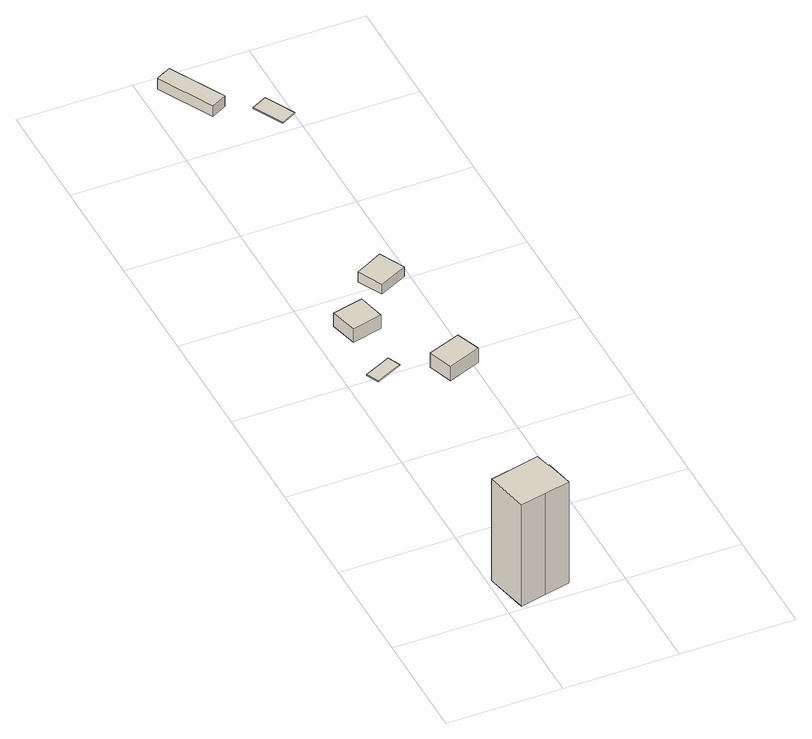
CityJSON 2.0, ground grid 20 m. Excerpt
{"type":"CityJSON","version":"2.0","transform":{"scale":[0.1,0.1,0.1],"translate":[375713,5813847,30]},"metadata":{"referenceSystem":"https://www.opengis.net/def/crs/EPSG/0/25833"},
"CityObjects":{
"building1":{"type":"Building","attributes":{"Gemeindeschluessel":"11000005","BezugspunktDach":"2200","function":"31001_1312","measuredHeight":22.2,"storeysAboveGround":1},"address":[{"country":"Germany","locality":"Berlin","thoroughfareNumber":"217A","thoroughfareName":"Kladower Damm"}],"geometry":[{"type":"Solid","lod":"1","boundaries":[[[[0,1,2,3,4,5,6,7]],[[8,9,10,11,12,13,14,15]],[[8,15,7,6]],[[9,8,6,5]],[[10,9,5,4]],[[11,10,4,3]],[[12,11,3,2]],[[13,12,2,1]],[[14,13,1,0]],[[15,14,0,7]]]]}]},
"building2":{"type":"Building","attributes":{"Gemeindeschluessel":"11000005","BezugspunktDach":"2200","function":"31001_1312","measuredHeight":0.21,"storeysAboveGround":1},"address":[{"country":"Germany","locality":"Berlin","thoroughfareNumber":"217 (25)","thoroughfareName":"Kladower Damm"}],"geometry":[{"type":"Solid","lod":"1","boundaries":[[[[16,17,18,19]],[[20,21,22,23]],[[20,23,19,18]],[[21,20,18,17]],[[22,21,17,16]],[[23,22,16,19]]]]}]},
"building3":{"type":"Building","attributes":{"Gemeindeschluessel":"11000005","BezugspunktDach":"2200","function":"31001_1312","measuredHeight":2.66,"storeysAboveGround":1},"address":[{"country":"Germany","locality":"Berlin","thoroughfareNumber":"217 (24)","thoroughfareName":"Kladower Damm"}],"geometry":[{"type":"Solid","lod":"1","boundaries":[[[[24,25,26,27]],[[28,29,30,31]],[[28,31,27,26]],[[29,28,26,25]],[[30,29,25,24]],[[31,30,24,27]]]]}]},
"building4":{"type":"Building","attributes":{"Gemeindeschluessel":"11000005","BezugspunktDach":"2200","function":"31001_1312","measuredHeight":2.81,"storeysAboveGround":1},"address":[{"country":"Germany","locality":"Berlin","thoroughfareNumber":"217 (26)","thoroughfareName":"Kladower Damm"}],"geometry":[{"type":"Solid","lod":"1","boundaries":[[[[32,33,34,35]],[[36,37,38,39]],[[36,39,35,34]],[[37,36,34,33]],[[38,37,33,32]],[[39,38,32,35]]]]}]},
"building5":{"type":"Building","attributes":{"Gemeindeschluessel":"11000005","BezugspunktDach":"2200","function":"31001_1312","measuredHeight":3.44,"storeysAboveGround":1},"address":[{"country":"Germany","locality":"Berlin","thoroughfareNumber":"217 (23)","thoroughfareName":"Kladower Damm"}],"geometry":[{"type":"Solid","lod":"1","boundaries":[[[[40,41,42,43,44]],[[45,46,47,48,49]],[[45,49,44,43]],[[46,45,43,42]],[[47,46,42,41]],[[48,47,41,40]],[[49,48,40,44]]]]}]},
"building6":{"type":"Building","attributes":{"Gemeindeschluessel":"11000005","BezugspunktDach":"2200","function":"31001_1312","measuredHeight":2.38,"storeysAboveGround":1},"address":[{"country":"Germany","locality":"Berlin","thoroughfareNumber":"217 (3)","thoroughfareName":"Kladower Damm"}],"geometry":[{"type":"Solid","lod":"1","boundaries":[[[[50,51,52,53,54]],[[55,56,57,58,59]],[[55,59,54,53]],[[56,55,53,52]],[[57,56,52,51]],[[58,57,51,50]],[[59,58,50,54]]]]}]},
"building7":{"type":"Building","attributes":{"Gemeindeschluessel":"11000005","BezugspunktDach":"2200","function":"31001_1312","measuredHeight":0.19,"storeysAboveGround":1},"address":[{"country":"Germany","locality":"Berlin","thoroughfareNumber":"217 (5)","thoroughfareName":"Kladower Damm"}],"geometry":[{"type":"Solid","lod":"1","boundaries":[[[[60,61,62,63]],[[64,65,66,67]],[[64,67,63,62]],[[65,64,62,61]],[[66,65,61,60]],[[67,66,60,63]]]]}]}
},
"vertices":[
[24,5,217],[69,15,217],[114,25,217],[103,74,217],[102,73,217],[95,101,217],[51,91,217],[7,81,217],[51,91,10],[95,101,10],[102,73,10],[103,74,10],[114,25,10],[69,15,10],[24,5,10],[7,81,10],
[47,589,12],[94,611,12],[84,633,12],[37,611,12],[84,633,10],[94,611,10],[47,589,10],[37,611,10],
[52,692,37],[105,705,37],[94,753,37],[40,740,37],[94,753,10],[105,705,10],[52,692,10],[40,740,10],
[151,546,38],[209,568,38],[193,610,38],[136,589,38],[193,610,9],[209,568,9],[151,546,9],[136,589,9],
[142,781,28],[191,805,28],[169,849,28],[144,836,28],[120,824,28],[144,836,8],[169,849,8],[191,805,8],[142,781,8],[120,824,8],
[81,1279,31],[108,1293,31],[57,1389,31],[43,1382,31],[30,1375,31],[43,1382,9],[57,1389,9],[108,1293,9],[81,1279,9],[30,1375,9],
[173,1218,11],[200,1232,11],[173,1284,11],[146,1270,11],[173,1284,9],[200,1232,9],[173,1218,9],[146,1270,9]
]}
